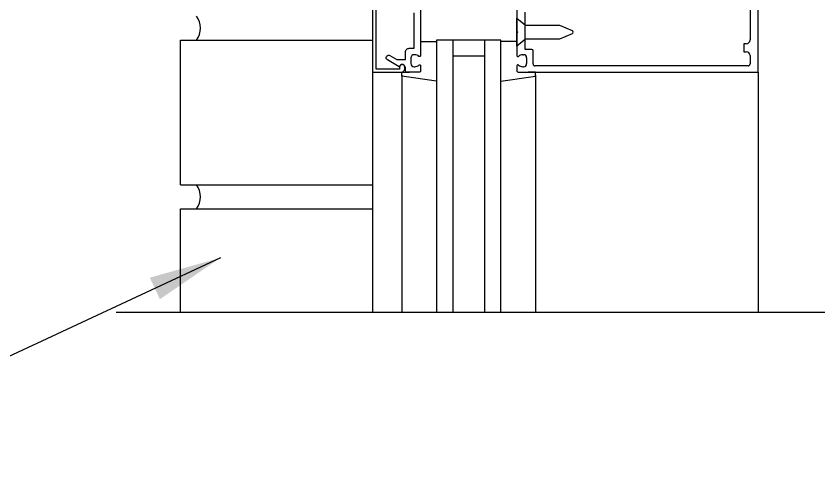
# Model space of a CAD drawing. Header units: inches. Extents: x -6.7 to 48.3, y 74.3 to 149.9.
# Drawn here: x 5.73 to 18.22, y 119.14 to 126.09 of the extents above; entities that cross this region are included whole.
import ezdxf

# ---------------------------------------------------------------- set-up
doc = ezdxf.new("R2010")
doc.units = ezdxf.units.IN
doc.header["$LTSCALE"] = 0.5
doc.header["$MEASUREMENT"] = 0
for name, color, linetype in [('HATCH', 12, 'Continuous'), ('line25', 2, 'Continuous'), ('LINE9', 9, 'Continuous'), ('TEXT', 4, 'Continuous')]:
    doc.layers.add(name, color=color, linetype=linetype)
doc.styles.add('DIM', font='romans.shx', dxfattribs={"width": 0.7})
doc.dimstyles.new('ext_12', dxfattribs={"dimscale": 12, "dimtxt": 0.09375, "dimasz": 0.09375, "dimexe": 0.09375, "dimexo": 0.0625, "dimgap": 0.0625, "dimtad": 1, "dimdec": 1, "dimzin": 2, "dimdsep": 46, "dimlunit": 4, "dimtxsty": 'DIM', "dimcen": 0.09, "dimdle": 0.09375, "dimclrt": 4, "dimadec": 0, "dimazin": 0, "dimtfac": 1, "dimtdec": 1, "dimtmove": 1, "dimatfit": 3, "dimfxl": 1, "dimfrac": 2, "dimtolj": 1, "dimtzin": 0, "dimarcsym": 0})

msp = doc.modelspace()

# ---------------------------------------------------------------- linework, layer by layer
at = {"layer": 'HATCH'}
for p, q in [((12.0261101, 125.694442), (12.2761101, 125.694442)), ((12.525865, 125.7148277), (12.525865, 121.4812634)), ((13.025865, 121.4812634), (13.025865, 125.7148277)), ((13.52562, 125.694442), (13.27562, 125.694442)), ((13.025865, 125.4648277), (12.525865, 125.4648277)), ((11.275865, 125.2148277), (11.275865, 121.4812634)), ((11.7361101, 125.154442), (11.7361101, 125.214442)), ((11.7361101, 125.214442), (11.851741, 125.214442)), ((11.7361101, 125.1718073), (11.7361101, 121.4812634)), ((12.2761101, 125.0779066), (11.7361101, 125.154442)), ((13.27562, 125.0779066), (13.81562, 125.154442)), ((13.81562, 125.154442), (13.81562, 125.214442)), ((13.81562, 125.1718073), (13.81562, 121.4812634)), ((17.275865, 125.2148277), (17.275865, 121.4812634))]:
    msp.add_line(p, q, dxfattribs=at)
for centre in [(8.2763406, 125.9023277), (8.2763406, 123.2773277)]:
    msp.add_arc(centre, 0.3244296, 324.69439705, 35.30560295, dxfattribs=at)
at = {"layer": 'line25', "color": 12}
for p, q in [((8.2911015, 123.4648277), (8.2911015, 125.7148277)), ((8.2911015, 125.7148277), (11.27599, 125.7148277)), ((8.2911015, 123.4648277), (11.27599, 123.4648277)), ((8.2911015, 121.4812634), (8.2911015, 123.0898277)), ((8.2911015, 123.0898277), (11.27599, 123.0898277))]:
    msp.add_line(p, q, dxfattribs=at)
at = {"layer": 'LINE9'}
for p, q in [((17.275865, 125.2148277), (17.275865, 127.6837566)), ((17.150865, 127.3728277), (17.150865, 125.7198277)), ((13.525865, 126.2018277), (13.525865, 125.8548277)), ((13.650865, 125.5698277), (13.650865, 126.1518277)), ((13.525865, 125.6208277), (13.525865, 126.0588277)), ((13.525865, 126.0588277), (13.657865, 125.9478277)), ((13.657865, 125.9478277), (14.1885238, 125.9478277)), ((14.1885238, 125.9478277), (14.3823455, 125.867544)), ((13.525865, 125.8548277), (13.540865, 125.8398277)), ((13.540865, 125.8398277), (13.525865, 125.8248277)), ((13.525865, 125.8248277), (13.525865, 125.4728277)), ((14.3823455, 125.8121113), (14.1885238, 125.7318277)), ((13.657865, 125.7318277), (13.525865, 125.6208277)), ((14.1885238, 125.7318277), (13.657865, 125.7318277)), ((17.090865, 125.6598277), (17.055865, 125.6598277)), ((17.055865, 125.6598277), (17.055865, 125.5348277)), ((13.755865, 125.5698277), (13.650865, 125.5698277)), ((13.775865, 125.3448277), (13.775865, 125.5498277)), ((17.055865, 125.5348277), (17.090865, 125.5348277)), ((13.6153567, 125.4888277), (13.625865, 125.4888277)), ((13.675865, 125.4388277), (13.675865, 125.3508277)), ((17.150865, 125.4748277), (17.150865, 125.3448277)), ((13.525865, 125.3168277), (13.525865, 125.2348277)), ((13.625865, 125.3008277), (13.6153567, 125.3008277)), ((17.120865, 125.3148277), (13.805865, 125.3148277)), ((13.545865, 125.2148277), (17.275865, 125.2148277)), ((13.81562, 125.214442), (13.6999891, 125.214442)), ((7.2911015, 121.4812634), (18.4161015, 121.4812634))]:
    msp.add_line(p, q, dxfattribs=at)
msp.add_lwpolyline([(11.335865, 127.6648277), (11.699865, 127.6648277), (11.699865, 127.6348277, 1), (11.779865, 127.6348277), (11.779865, 127.6548277, 0.4142135624), (11.719865, 127.7148277), (11.275865, 127.7148277), (11.275865, 125.2148277), (11.719865, 125.2148277, 0.4142135624), (11.779865, 125.2748277), (11.779865, 125.2948277, 1), (11.699865, 125.2948277), (11.699865, 125.2648277), (11.335865, 125.2648277)], format="xyb", close=True, dxfattribs=at)
msp.add_lwpolyline([(12.025865, 126.2398277), (12.025865, 125.4728277, -0.6693764951), (12.0002234, 125.4622562, 0.1997729274), (11.9363734, 125.4888277), (11.925865, 125.4888277, 0.4142135624), (11.875865, 125.4388277), (11.875865, 125.3508277, 0.4142135624), (11.925865, 125.3008277), (11.9363734, 125.3008277, 0.1997729274), (12.0002234, 125.3273991, -0.6693764951), (12.025865, 125.3168277), (12.025865, 125.2348277, -0.4142135624), (12.005865, 125.2148277), (11.819865, 125.2148277, -0.4142135624), (11.789865, 125.2448277), (11.789865, 125.2848277, 0.8490904587), (11.6924942, 125.3008277), (11.509865, 125.4062686, -1), (11.549865, 125.4755507), (11.6550404, 125.4148277), (11.789865, 125.4148277), (11.789865, 125.5288277, -0.4142135624), (11.849865, 125.5888277), (11.925865, 125.5888277), (11.925865, 126.1398277)], format="xyb", dxfattribs=at)
msp.add_lwpolyline([(13.275865, 121.4812634), (13.275865, 125.7148277), (12.275865, 125.7148277), (12.275865, 121.4812634)], dxfattribs=at)
for centre, radius, start, end in [((14.370865, 125.8398277), 0.03, 292.5, 67.5), ((17.090865, 125.7198277), 0.06, 270, 0), ((13.755865, 125.5498277), 0.02, 0, 90), ((17.090865, 125.4748277), 0.06, 0, 90), ((13.540865, 125.4728277), 0.015, 180, 315.18968809), ((13.6153567, 125.3988277), 0.09, 90, 135.18968809), ((13.625865, 125.4388277), 0.05, 0, 90), ((13.540865, 125.3168277), 0.015, 44.81031191, 180), ((13.6153567, 125.3908277), 0.09, 224.81031191, 270), ((13.625865, 125.3508277), 0.05, 270, 360), ((13.805865, 125.3448277), 0.03, 180, 270), ((17.120865, 125.3448277), 0.03, 270, 0), ((13.545865, 125.2348277), 0.02, 180, 270)]:
    msp.add_arc(centre, radius, start, end, dxfattribs=at)

# ---------------------------------------------------------------- leaders
at = {"layer": 'TEXT'}
for points in [[(17.2122751, 128.0695527), (33.4429483, 119.137315), (36.5818039, 119.137315)], [(8.9118641, 122.3282459), (2.5875109, 119.3757223), (1.6124766, 119.3757223)]]:
    msp.add_leader(points, dimstyle='ext_12', override={"dimgap": 0.0625, "dimtad": 0}, dxfattribs=at)

doc.saveas('drawing.dxf')
